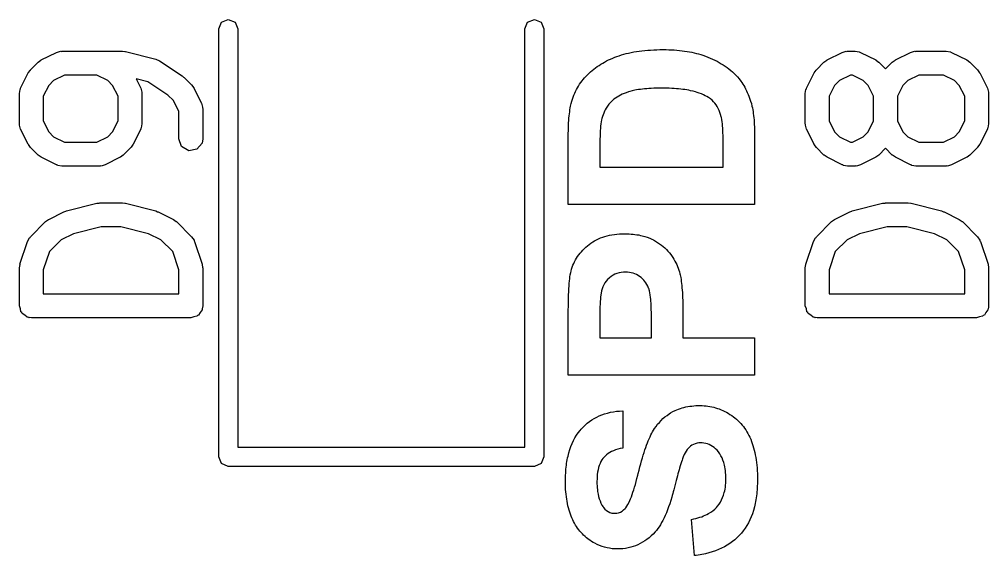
# Model space of a CAD drawing. Extents: x 44 to 148, y -85 to -25.
# Drawn here: x 128.74 to 134.82, y -83.99 to -80.63 of the extents above; entities that cross this region are included whole.
import ezdxf

# ---------------------------------------------------------------- set-up
doc = ezdxf.new("R2010")
doc.units = 0
doc.layers.add('BLACK', color=7, linetype='CONTINUOUS')

msp = doc.modelspace()

# ---------------------------------------------------------------- linework, layer by layer
at = {"layer": 'BLACK', "linetype": 'CONTINUOUS'}
for p, q in [((129.9932, -80.6864), (130.010774, -80.643974)), ((130.010774, -80.643974), (130.0532, -80.6264)), ((130.0532, -80.6264), (130.095626, -80.643974)), ((130.095626, -80.643974), (130.1132, -80.6864)), ((131.9132, -80.6864), (131.930774, -80.643974)), ((131.930774, -80.643974), (131.9732, -80.6264)), ((131.9732, -80.6264), (132.015626, -80.643974)), ((132.015626, -80.643974), (132.0332, -80.6864)), ((129.9932, -83.3714), (129.9932, -80.6864)), ((130.1132, -80.6864), (130.1132, -83.3114)), ((131.9132, -83.3114), (131.9132, -80.6864)), ((132.0332, -80.6864), (132.0332, -83.3714)), ((128.879716, -80.881222), (128.974954, -80.833603)), ((128.974954, -80.833603), (128.99992, -80.826177)), ((128.99992, -80.826177), (129.004281, -80.827218)), ((129.004281, -80.827218), (129.008495, -80.825685)), ((129.008495, -80.825685), (129.389447, -80.825685)), ((129.389447, -80.825685), (129.404188, -80.828284)), ((129.404188, -80.828284), (129.407637, -80.827924)), ((129.407637, -80.827924), (129.598113, -80.875543)), ((132.491529, -80.859031), (132.505401, -80.854155)), ((132.505401, -80.854155), (132.51958, -80.849563)), ((132.51958, -80.849563), (132.53417, -80.845268)), ((132.53417, -80.845268), (132.549169, -80.841269)), ((132.549169, -80.841269), (132.564579, -80.837566)), ((132.564579, -80.837566), (132.5804, -80.834159)), ((132.5804, -80.834159), (132.59663, -80.831048)), ((132.59663, -80.831048), (132.613271, -80.828234)), ((132.613271, -80.828234), (132.630323, -80.825716)), ((132.630323, -80.825716), (132.647784, -80.823494)), ((132.647784, -80.823494), (132.665656, -80.821569)), ((132.665656, -80.821569), (132.683939, -80.819939)), ((132.683939, -80.819939), (132.702631, -80.818606)), ((132.702631, -80.818606), (132.721734, -80.817569)), ((132.721734, -80.817569), (132.741248, -80.816829)), ((132.741248, -80.816829), (132.761172, -80.816385)), ((132.761172, -80.816385), (132.781506, -80.816236)), ((132.781506, -80.816236), (132.799362, -80.816376)), ((132.799362, -80.816376), (132.81691, -80.816794)), ((132.81691, -80.816794), (132.834148, -80.81749)), ((132.834148, -80.81749), (132.851076, -80.818466)), ((132.851076, -80.818466), (132.867695, -80.81972)), ((132.867695, -80.81972), (132.884005, -80.821253)), ((132.884005, -80.821253), (132.900005, -80.823064)), ((132.900005, -80.823064), (132.915696, -80.825154)), ((132.915696, -80.825154), (132.931077, -80.827523)), ((132.931077, -80.827523), (132.946149, -80.830171)), ((132.946149, -80.830171), (132.960912, -80.833097)), ((132.960912, -80.833097), (132.975365, -80.836302)), ((132.975365, -80.836302), (132.989509, -80.839785)), ((132.989509, -80.839785), (133.003343, -80.843548)), ((133.003343, -80.843548), (133.016868, -80.847588)), ((133.016868, -80.847588), (133.030084, -80.851908)), ((133.030084, -80.851908), (133.045834, -80.857461)), ((133.809216, -80.881222), (133.904454, -80.833603)), ((133.904454, -80.833603), (133.92942, -80.826177)), ((133.92942, -80.826177), (133.933781, -80.827218)), ((133.933781, -80.827218), (133.937995, -80.825685)), ((133.937995, -80.825685), (133.985614, -80.825685)), ((133.985614, -80.825685), (134.011266, -80.830208)), ((134.011266, -80.830208), (134.014701, -80.83309)), ((134.014701, -80.83309), (134.019155, -80.833603)), ((134.019155, -80.833603), (134.114393, -80.881222)), ((134.237787, -80.881222), (134.333025, -80.833603)), ((134.333025, -80.833603), (134.357991, -80.826177)), ((134.357991, -80.826177), (134.362352, -80.827218)), ((134.362352, -80.827218), (134.366566, -80.825685)), ((134.366566, -80.825685), (134.557042, -80.825685)), ((134.557042, -80.825685), (134.582694, -80.830208)), ((134.582694, -80.830208), (134.586129, -80.83309)), ((134.586129, -80.83309), (134.590583, -80.833603)), ((134.590583, -80.833603), (134.685821, -80.881222)), ((128.812605, -80.94289), (128.860224, -80.895271)), ((128.860224, -80.895271), (128.87859, -80.882411)), ((128.87859, -80.882411), (128.879716, -80.881222)), ((129.598113, -80.875543), (129.621104, -80.885797)), ((129.621104, -80.885797), (129.621526, -80.8859)), ((129.621526, -80.8859), (129.764383, -80.981138)), ((132.367766, -80.922755), (132.378918, -80.915159)), ((132.378918, -80.915159), (132.390342, -80.907834)), ((132.390342, -80.907834), (132.402038, -80.900781)), ((132.402038, -80.900781), (132.414006, -80.894)), ((132.414006, -80.894), (132.426246, -80.887492)), ((132.426246, -80.887492), (132.438758, -80.881256)), ((132.438758, -80.881256), (132.451543, -80.875291)), ((132.451543, -80.875291), (132.464599, -80.869599)), ((132.464599, -80.869599), (132.477928, -80.864179)), ((132.477928, -80.864179), (132.491529, -80.859031)), ((133.045834, -80.857461), (133.061204, -80.863306)), ((133.061204, -80.863306), (133.076195, -80.869442)), ((133.076195, -80.869442), (133.090807, -80.875871)), ((133.090807, -80.875871), (133.105038, -80.882591)), ((133.105038, -80.882591), (133.11889, -80.889603)), ((133.11889, -80.889603), (133.132362, -80.896907)), ((133.132362, -80.896907), (133.145455, -80.904503)), ((133.145455, -80.904503), (133.158168, -80.91239)), ((133.158168, -80.91239), (133.170502, -80.92057)), ((133.742105, -80.94289), (133.789724, -80.895271)), ((133.789724, -80.895271), (133.80809, -80.882411)), ((133.80809, -80.882411), (133.809216, -80.881222)), ((134.114393, -80.881222), (134.132403, -80.89458)), ((134.132403, -80.89458), (134.133885, -80.895271)), ((134.133885, -80.895271), (134.17609, -80.937476)), ((134.17609, -80.937476), (134.218295, -80.895271)), ((134.218295, -80.895271), (134.236661, -80.882411)), ((134.236661, -80.882411), (134.237787, -80.881222)), ((134.685821, -80.881222), (134.703829, -80.894578)), ((134.703829, -80.894578), (134.705312, -80.89527)), ((134.705312, -80.89527), (134.752932, -80.942889)), ((128.750937, -81.05762), (128.798556, -80.962382)), ((128.798556, -80.962382), (128.811914, -80.944371)), ((128.811914, -80.944371), (128.812605, -80.94289)), ((129.0262, -80.975685), (128.957684, -81.009943)), ((129.228885, -80.975685), (129.0262, -80.975685)), ((129.297401, -81.009943), (129.228885, -80.975685)), ((132.297445, -80.983461), (132.306583, -80.974028)), ((132.306583, -80.974028), (132.316089, -80.964822)), ((132.316089, -80.964822), (132.32588, -80.955864)), ((132.32588, -80.955864), (132.335943, -80.947179)), ((132.335943, -80.947179), (132.346279, -80.938766)), ((132.346279, -80.938766), (132.356887, -80.930625)), ((132.356887, -80.930625), (132.367766, -80.922755)), ((133.170502, -80.92057), (133.182455, -80.929041)), ((133.182455, -80.929041), (133.19403, -80.937804)), ((133.19403, -80.937804), (133.205224, -80.94686)), ((133.205224, -80.94686), (133.216039, -80.956206)), ((133.216039, -80.956206), (133.226475, -80.965845)), ((133.226475, -80.965845), (133.23653, -80.975776)), ((133.23653, -80.975776), (133.247516, -80.987577)), ((133.680437, -81.05762), (133.728056, -80.962382)), ((133.728056, -80.962382), (133.741414, -80.944371)), ((133.741414, -80.944371), (133.742105, -80.94289)), ((133.9557, -80.975685), (133.887184, -81.009943)), ((133.967909, -80.975685), (133.9557, -80.975685)), ((134.036425, -81.009943), (133.967909, -80.975685)), ((134.384271, -80.975685), (134.315755, -81.009943)), ((134.539337, -80.975685), (134.384271, -80.975685)), ((134.607853, -81.009943), (134.539337, -80.975685)), ((134.752932, -80.942889), (134.765794, -80.961257)), ((134.765794, -80.961257), (134.766982, -80.962382)), ((134.766982, -80.962382), (134.814601, -81.05762)), ((128.957684, -81.009943), (128.927277, -81.04035)), ((129.327808, -81.04035), (129.297401, -81.009943)), ((129.549129, -81.017914), (129.475033, -80.99939)), ((129.475033, -80.99939), (129.504148, -81.05762)), ((129.674998, -81.101826), (129.549129, -81.017914)), ((129.764383, -80.981138), (129.772646, -80.989031)), ((129.772646, -80.989031), (129.775812, -80.990508)), ((129.775812, -80.990508), (129.823432, -81.038127)), ((129.823432, -81.038127), (129.836294, -81.056495)), ((132.250363, -81.044802), (132.257289, -81.034013)), ((132.257289, -81.034013), (132.264583, -81.023451)), ((132.264583, -81.023451), (132.272245, -81.013114)), ((132.272245, -81.013114), (132.280277, -81.003004)), ((132.280277, -81.003004), (132.288677, -80.993119)), ((132.288677, -80.993119), (132.297445, -80.983461)), ((133.247516, -80.987577), (133.258037, -81.000123)), ((133.258037, -81.000123), (133.268095, -81.013416)), ((133.268095, -81.013416), (133.274542, -81.022691)), ((133.274542, -81.022691), (133.280782, -81.032298)), ((133.280782, -81.032298), (133.286817, -81.042236)), ((133.887184, -81.009943), (133.856777, -81.04035)), ((134.066832, -81.04035), (134.036425, -81.009943)), ((134.315755, -81.009943), (134.285348, -81.04035)), ((134.638261, -81.04035), (134.607853, -81.009943)), ((128.743019, -81.091161), (128.747542, -81.065509)), ((128.743019, -81.281637), (128.743019, -81.091161)), ((128.747542, -81.065509), (128.750424, -81.062073)), ((128.750424, -81.062073), (128.750937, -81.05762)), ((128.927277, -81.04035), (128.893019, -81.108866)), ((129.362066, -81.108866), (129.327808, -81.04035)), ((129.504148, -81.05762), (129.511574, -81.082586)), ((129.511574, -81.082586), (129.510532, -81.086947)), ((129.510532, -81.086947), (129.512066, -81.091161)), ((129.512066, -81.091161), (129.512066, -81.281637)), ((129.836294, -81.056495), (129.837482, -81.05762)), ((129.837482, -81.05762), (129.885101, -81.152858)), ((132.221266, -81.102135), (132.226348, -81.090217)), ((132.226348, -81.090217), (132.231799, -81.078524)), ((132.231799, -81.078524), (132.237618, -81.067057)), ((132.237618, -81.067057), (132.243806, -81.055817)), ((132.243806, -81.055817), (132.250363, -81.044802)), ((132.524752, -81.096731), (132.513134, -81.10233)), ((132.536932, -81.091467), (132.524752, -81.096731)), ((132.549676, -81.08654), (132.536932, -81.091467)), ((132.562982, -81.081948), (132.549676, -81.08654)), ((132.572285, -81.079057), (132.562982, -81.081948)), ((132.587157, -81.07507), (132.572285, -81.079057)), ((132.60313, -81.071503), (132.587157, -81.07507)), ((132.61439, -81.069358), (132.60313, -81.071503)), ((132.62614, -81.0674), (132.61439, -81.069358)), ((132.638379, -81.065628), (132.62614, -81.0674)), ((132.651108, -81.064042), (132.638379, -81.065628)), ((132.664325, -81.062643), (132.651108, -81.064042)), ((132.678032, -81.061431), (132.664325, -81.062643)), ((132.692229, -81.060405), (132.678032, -81.061431)), ((132.706915, -81.059566), (132.692229, -81.060405)), ((132.72209, -81.058913), (132.706915, -81.059566)), ((132.737754, -81.058447), (132.72209, -81.058913)), ((132.753908, -81.058167), (132.737754, -81.058447)), ((132.770551, -81.058073), (132.753908, -81.058167)), ((132.787253, -81.058167), (132.770551, -81.058073)), ((132.803511, -81.058447), (132.787253, -81.058167)), ((132.819326, -81.058913), (132.803511, -81.058447)), ((132.834697, -81.059566), (132.819326, -81.058913)), ((132.849626, -81.060405), (132.834697, -81.059566)), ((132.864111, -81.061431), (132.849626, -81.060405)), ((132.878152, -81.062643), (132.864111, -81.061431)), ((132.891751, -81.064042), (132.878152, -81.062643)), ((132.904906, -81.065628), (132.891751, -81.064042)), ((132.917618, -81.0674), (132.904906, -81.065628)), ((132.929887, -81.069358), (132.917618, -81.0674)), ((132.941712, -81.071503), (132.929887, -81.069358)), ((132.953094, -81.073835), (132.941712, -81.071503)), ((132.969337, -81.077682), (132.953094, -81.073835)), ((132.984581, -81.081948), (132.969337, -81.077682)), ((132.994205, -81.084952), (132.984581, -81.081948)), ((133.007994, -81.089664), (132.994205, -81.084952)), ((133.021008, -81.094623), (133.007994, -81.089664)), ((133.033247, -81.099828), (133.021008, -81.094623)), ((133.044711, -81.105281), (133.033247, -81.099828)), ((133.286817, -81.042236), (133.292645, -81.052506)), ((133.292645, -81.052506), (133.298267, -81.063107)), ((133.298267, -81.063107), (133.303683, -81.074039)), ((133.303683, -81.074039), (133.308892, -81.085303)), ((133.308892, -81.085303), (133.313895, -81.096898)), ((133.313895, -81.096898), (133.318692, -81.108825)), ((133.672519, -81.091161), (133.677042, -81.065509)), ((133.672519, -81.281637), (133.672519, -81.091161)), ((133.677042, -81.065509), (133.679924, -81.062073)), ((133.679924, -81.062073), (133.680437, -81.05762)), ((133.856777, -81.04035), (133.822519, -81.108866)), ((134.10109, -81.108866), (134.066832, -81.04035)), ((134.285348, -81.04035), (134.25109, -81.108866)), ((134.672519, -81.108866), (134.638261, -81.04035)), ((134.814601, -81.05762), (134.822027, -81.082586)), ((134.822027, -81.082586), (134.820985, -81.086947)), ((134.820985, -81.086947), (134.822519, -81.091161)), ((134.822519, -81.091161), (134.822519, -81.281637)), ((128.893019, -81.108866), (128.893019, -81.263932)), ((129.362066, -81.263932), (129.362066, -81.108866)), ((129.708761, -81.135588), (129.674998, -81.101826)), ((129.743019, -81.204104), (129.708761, -81.135588)), ((129.885101, -81.152858), (129.892527, -81.177824)), ((132.20069, -81.170106), (132.204266, -81.154072)), ((132.204266, -81.154072), (132.208231, -81.139248)), ((132.208231, -81.139248), (132.212207, -81.126651)), ((132.212207, -81.126651), (132.216552, -81.11428)), ((132.216552, -81.11428), (132.221266, -81.102135)), ((132.440299, -81.159203), (132.431355, -81.170899)), ((132.450068, -81.148236), (132.440299, -81.159203)), ((132.452627, -81.145586), (132.450068, -81.148236)), ((132.46349, -81.13536), (132.452627, -81.145586)), ((132.472293, -81.128083), (132.46349, -81.13536)), ((132.481659, -81.121141), (132.472293, -81.128083)), ((132.491588, -81.114535), (132.481659, -81.121141)), ((132.50208, -81.108264), (132.491588, -81.114535)), ((132.513134, -81.10233), (132.50208, -81.108264)), ((133.055399, -81.11098), (133.044711, -81.105281)), ((133.065312, -81.116926), (133.055399, -81.11098)), ((133.077324, -81.125239), (133.065312, -81.116926)), ((133.087958, -81.13399), (133.077324, -81.125239)), ((133.097214, -81.14318), (133.087958, -81.13399)), ((133.105403, -81.152822), (133.097214, -81.14318)), ((133.112978, -81.16307), (133.105403, -81.152822)), ((133.318692, -81.108825), (133.323283, -81.121082)), ((133.323283, -81.121082), (133.327667, -81.133671)), ((133.327667, -81.133671), (133.329782, -81.14009)), ((133.329782, -81.14009), (133.334199, -81.155082)), ((133.334199, -81.155082), (133.338182, -81.170988)), ((133.822519, -81.108866), (133.822519, -81.263932)), ((134.10109, -81.263932), (134.10109, -81.108866)), ((134.25109, -81.108866), (134.25109, -81.263932)), ((134.672519, -81.263932), (134.672519, -81.108866)), ((129.743019, -81.376875), (129.743019, -81.204104)), ((129.892527, -81.177824), (129.891485, -81.182185)), ((129.891485, -81.182185), (129.893019, -81.186399)), ((129.893019, -81.186399), (129.893019, -81.376875)), ((132.191589, -81.232289), (132.193063, -81.218777)), ((132.193063, -81.218777), (132.194709, -81.205803)), ((132.194709, -81.205803), (132.19653, -81.193366)), ((132.19653, -81.193366), (132.198523, -81.181467)), ((132.198523, -81.181467), (132.20069, -81.170106)), ((132.407984, -81.213943), (132.403828, -81.224968)), ((132.412604, -81.203326), (132.407984, -81.213943)), ((132.417688, -81.19312), (132.412604, -81.203326)), ((132.423235, -81.183324), (132.417688, -81.19312)), ((132.431355, -81.170899), (132.423235, -81.183324)), ((133.119939, -81.173923), (133.112978, -81.16307)), ((133.126285, -81.185382), (133.119939, -81.173923)), ((133.132017, -81.197447), (133.126285, -81.185382)), ((133.137134, -81.210117), (133.132017, -81.197447)), ((133.141637, -81.223393), (133.137134, -81.210117)), ((133.338182, -81.170988), (133.340596, -81.182099)), ((133.340596, -81.182099), (133.342817, -81.193616)), ((133.342817, -81.193616), (133.344844, -81.205539)), ((133.344844, -81.205539), (133.346679, -81.217869)), ((133.346679, -81.217869), (133.34832, -81.230604)), ((128.744552, -81.28585), (128.743019, -81.281637)), ((128.893019, -81.263932), (128.927277, -81.332448)), ((129.327808, -81.332448), (129.362066, -81.263932)), ((129.512066, -81.281637), (129.507543, -81.307289)), ((132.187429, -81.291712), (132.188209, -81.27605)), ((132.188209, -81.27605), (132.189162, -81.260925)), ((132.189162, -81.260925), (132.190289, -81.246338)), ((132.190289, -81.246338), (132.191589, -81.232289)), ((132.390638, -81.282259), (132.389091, -81.296109)), ((132.392383, -81.270063), (132.390638, -81.282259)), ((132.395016, -81.256374), (132.392383, -81.270063)), ((132.39691, -81.24825), (132.395016, -81.256374)), ((132.400137, -81.236404), (132.39691, -81.24825)), ((132.403828, -81.224968), (132.400137, -81.236404)), ((133.145525, -81.237274), (133.141637, -81.223393)), ((133.146886, -81.242929), (133.145525, -81.237274)), ((133.149344, -81.255516), (133.146886, -81.242929)), ((133.15145, -81.269806), (133.149344, -81.255516)), ((133.1528, -81.281641), (133.15145, -81.269806)), ((133.153952, -81.294433), (133.1528, -81.281641)), ((133.34832, -81.230604), (133.349768, -81.243745)), ((133.349768, -81.243745), (133.351024, -81.257291)), ((133.351024, -81.257291), (133.352086, -81.271244)), ((133.352086, -81.271244), (133.352955, -81.285603)), ((133.674052, -81.28585), (133.672519, -81.281637)), ((133.822519, -81.263932), (133.856777, -81.332448)), ((134.066832, -81.332448), (134.10109, -81.263932)), ((134.25109, -81.263932), (134.285348, -81.332448)), ((134.638261, -81.332447), (134.672519, -81.263932)), ((134.822519, -81.281637), (134.817996, -81.307289)), ((128.743511, -81.290211), (128.744552, -81.28585)), ((128.750937, -81.315178), (128.743511, -81.290211)), ((128.798556, -81.410416), (128.750937, -81.315178)), ((128.927277, -81.332448), (128.957684, -81.362855)), ((129.297401, -81.362855), (129.327808, -81.332448)), ((129.504148, -81.315178), (129.456529, -81.410416)), ((129.50466, -81.310724), (129.504148, -81.315178)), ((129.507543, -81.307289), (129.50466, -81.310724)), ((132.186042, -81.359738), (132.186128, -81.341925)), ((132.186128, -81.341925), (132.186388, -81.32465)), ((132.186388, -81.32465), (132.186822, -81.307912)), ((132.186822, -81.307912), (132.187429, -81.291712)), ((132.386249, -81.334858), (132.385635, -81.347583)), ((132.386952, -81.322868), (132.386249, -81.334858)), ((132.387742, -81.311613), (132.386952, -81.322868)), ((132.389091, -81.296109), (132.387742, -81.311613)), ((133.154906, -81.308184), (133.153952, -81.294433)), ((133.155663, -81.322892), (133.154906, -81.308184)), ((133.156223, -81.338558), (133.155663, -81.322892)), ((133.156585, -81.355182), (133.156223, -81.338558)), ((133.352955, -81.285603), (133.353631, -81.300368)), ((133.353631, -81.300368), (133.354113, -81.315539)), ((133.354113, -81.315539), (133.354403, -81.331116)), ((133.354403, -81.331116), (133.3545, -81.347098)), ((133.673011, -81.290211), (133.674052, -81.28585)), ((133.680437, -81.315178), (133.673011, -81.290211)), ((133.728056, -81.410416), (133.680437, -81.315178)), ((133.856777, -81.332448), (133.887184, -81.362855)), ((134.036425, -81.362855), (134.066832, -81.332448)), ((134.285348, -81.332448), (134.315755, -81.362855)), ((134.607853, -81.362854), (134.638261, -81.332447)), ((134.814601, -81.315178), (134.766982, -81.410416)), ((134.815113, -81.310724), (134.814601, -81.315178)), ((134.817996, -81.307289), (134.815113, -81.310724)), ((128.957684, -81.362855), (129.0262, -81.397113)), ((129.0262, -81.397113), (129.228885, -81.397113)), ((129.228885, -81.397113), (129.297401, -81.362855)), ((129.760566, -81.425084), (129.743019, -81.376875)), ((129.888496, -81.402527), (129.855519, -81.441827)), ((129.893019, -81.376875), (129.888496, -81.402527)), ((132.186042, -81.553264), (132.186042, -81.359738)), ((132.384318, -81.390169), (132.384055, -81.405835)), ((132.384669, -81.375239), (132.384318, -81.390169)), ((132.385108, -81.361043), (132.384669, -81.375239)), ((132.385635, -81.347583), (132.385108, -81.361043)), ((133.156717, -81.366797), (133.156585, -81.355182)), ((133.15676, -81.378838), (133.156717, -81.366797)), ((133.15676, -81.553264), (133.15676, -81.378838)), ((133.3545, -81.347098), (133.3545, -81.787236)), ((133.887184, -81.362855), (133.9557, -81.397113)), ((133.9557, -81.397113), (133.967909, -81.397113)), ((133.967909, -81.397113), (134.036425, -81.362855)), ((134.315755, -81.362855), (134.384271, -81.397113)), ((134.384271, -81.397113), (134.539337, -81.397113)), ((134.539337, -81.397113), (134.607853, -81.362854)), ((128.799745, -81.411541), (128.798556, -81.410416)), ((128.812605, -81.429908), (128.799745, -81.411541)), ((128.860224, -81.477527), (128.812605, -81.429908)), ((129.44248, -81.429908), (129.394861, -81.477527)), ((129.443171, -81.428426), (129.44248, -81.429908)), ((129.456529, -81.410416), (129.443171, -81.428426)), ((129.804995, -81.450736), (129.760566, -81.425084)), ((129.855519, -81.441827), (129.804995, -81.450736)), ((132.383792, -81.439371), (132.383781, -81.448215)), ((132.383781, -81.448215), (132.383781, -81.553264)), ((132.383879, -81.422235), (132.383792, -81.439371)), ((132.384055, -81.405835), (132.383879, -81.422235)), ((133.729245, -81.411541), (133.728056, -81.410416)), ((133.742105, -81.429908), (133.729245, -81.411541)), ((133.789724, -81.477527), (133.742105, -81.429908)), ((134.17609, -81.435322), (134.133885, -81.477527)), ((134.218295, -81.477527), (134.17609, -81.435322)), ((134.752932, -81.429909), (134.705312, -81.477528)), ((134.753622, -81.428427), (134.752932, -81.429909)), ((134.766982, -81.410416), (134.753622, -81.428427)), ((128.861705, -81.478218), (128.860224, -81.477527)), ((128.879716, -81.491576), (128.861705, -81.478218)), ((128.974954, -81.539195), (128.879716, -81.491576)), ((129.375369, -81.491576), (129.280131, -81.539195)), ((129.376494, -81.490386), (129.375369, -81.491576)), ((129.394861, -81.477527), (129.376494, -81.490386)), ((133.791205, -81.478218), (133.789724, -81.477527)), ((133.809216, -81.491576), (133.791205, -81.478218)), ((133.904454, -81.539195), (133.809216, -81.491576)), ((134.114393, -81.491576), (134.019155, -81.539195)), ((134.115518, -81.490386), (134.114393, -81.491576)), ((134.133885, -81.477527), (134.115518, -81.490386)), ((134.219776, -81.478218), (134.218295, -81.477527)), ((134.237787, -81.491576), (134.219776, -81.478218)), ((134.333025, -81.539195), (134.237787, -81.491576)), ((134.685821, -81.491576), (134.590583, -81.539195)), ((134.686946, -81.490387), (134.685821, -81.491576)), ((134.705312, -81.477528), (134.686946, -81.490387)), ((128.979407, -81.539707), (128.974954, -81.539195)), ((128.982843, -81.54259), (128.979407, -81.539707)), ((129.008495, -81.547113), (128.982843, -81.54259)), ((129.24659, -81.547113), (129.008495, -81.547113)), ((129.250803, -81.545579), (129.24659, -81.547113)), ((129.255164, -81.546621), (129.250803, -81.545579)), ((129.280131, -81.539195), (129.255164, -81.546621)), ((132.186042, -81.787236), (132.186042, -81.553264)), ((132.383781, -81.553264), (133.15676, -81.553264)), ((133.908907, -81.539707), (133.904454, -81.539195)), ((133.912343, -81.54259), (133.908907, -81.539707)), ((133.937995, -81.547113), (133.912343, -81.54259)), ((133.985614, -81.547113), (133.937995, -81.547113)), ((133.989827, -81.545579), (133.985614, -81.547113)), ((133.994188, -81.546621), (133.989827, -81.545579)), ((134.019155, -81.539195), (133.994188, -81.546621)), ((134.337478, -81.539707), (134.333025, -81.539195)), ((134.340914, -81.54259), (134.337478, -81.539707)), ((134.366566, -81.547113), (134.340914, -81.54259)), ((134.557042, -81.547113), (134.366566, -81.547113)), ((134.561255, -81.545579), (134.557042, -81.547113)), ((134.565616, -81.546621), (134.561255, -81.545579)), ((134.590583, -81.539195), (134.565616, -81.546621)), ((129.022573, -81.833603), (129.034979, -81.829912)), ((129.034979, -81.829912), (129.037924, -81.827924)), ((129.037924, -81.827924), (129.2284, -81.780305)), ((129.2284, -81.780305), (129.243332, -81.779251)), ((129.243332, -81.779251), (129.24659, -81.778066)), ((129.24659, -81.778066), (129.389447, -81.778066)), ((129.389447, -81.778066), (129.404188, -81.780665)), ((129.404188, -81.780665), (129.407637, -81.780305)), ((129.407637, -81.780305), (129.598113, -81.827924)), ((129.598113, -81.827924), (129.609935, -81.833196)), ((133.3545, -81.787236), (132.186042, -81.787236)), ((133.952073, -81.833603), (133.964479, -81.829912)), ((133.964479, -81.829912), (133.967424, -81.827924)), ((133.967424, -81.827924), (134.1579, -81.780305)), ((134.1579, -81.780305), (134.172832, -81.779251)), ((134.172832, -81.779251), (134.17609, -81.778066)), ((134.17609, -81.778066), (134.318947, -81.778066)), ((134.318947, -81.778066), (134.333688, -81.780665)), ((134.333688, -81.780665), (134.337137, -81.780305)), ((134.337137, -81.780305), (134.527613, -81.827924)), ((134.527613, -81.827924), (134.539435, -81.833196)), ((128.907843, -81.895271), (128.926211, -81.882408)), ((128.926211, -81.882408), (128.927335, -81.881222)), ((128.927335, -81.881222), (129.022573, -81.833603)), ((129.609935, -81.833196), (129.613464, -81.833603)), ((129.613464, -81.833603), (129.708702, -81.881222)), ((129.708702, -81.881222), (129.726712, -81.89458)), ((133.837343, -81.895271), (133.855711, -81.882408)), ((133.855711, -81.882408), (133.856835, -81.881222)), ((133.856835, -81.881222), (133.952073, -81.833603)), ((134.539435, -81.833196), (134.542964, -81.833603)), ((134.542964, -81.833603), (134.638202, -81.881222)), ((134.638202, -81.881222), (134.656212, -81.89458)), ((128.812605, -81.990509), (128.907843, -81.895271)), ((129.255824, -81.928066), (129.08229, -81.971449)), ((129.380213, -81.928066), (129.255824, -81.928066)), ((129.553747, -81.971449), (129.380213, -81.928066)), ((129.726712, -81.89458), (129.728194, -81.895271)), ((129.728194, -81.895271), (129.823433, -81.990509)), ((133.742105, -81.990509), (133.837343, -81.895271)), ((134.185324, -81.928066), (134.01179, -81.971449)), ((134.309713, -81.928066), (134.185324, -81.928066)), ((134.483247, -81.971449), (134.309713, -81.928066)), ((134.656212, -81.89458), (134.657694, -81.895271)), ((134.657694, -81.895271), (134.752933, -81.990509)), ((128.794487, -82.019825), (128.806889, -81.99692)), ((128.806889, -81.99692), (128.81071, -81.994572)), ((128.81071, -81.994572), (128.812605, -81.990509)), ((129.005303, -82.009943), (128.93119, -82.084055)), ((129.08229, -81.971449), (129.005303, -82.009943)), ((129.630734, -82.009943), (129.553747, -81.971449)), ((129.704848, -82.084056), (129.630734, -82.009943)), ((129.823433, -81.990509), (129.838374, -82.011846)), ((129.838374, -82.011846), (129.838764, -82.016314)), ((132.350809, -82.016371), (132.363083, -82.009815)), ((132.363083, -82.009815), (132.375755, -82.003784)), ((132.375755, -82.003784), (132.388823, -81.998277)), ((132.388823, -81.998277), (132.402289, -81.993295)), ((132.402289, -81.993295), (132.416152, -81.988837)), ((132.416152, -81.988837), (132.430412, -81.984904)), ((132.430412, -81.984904), (132.445069, -81.981495)), ((132.445069, -81.981495), (132.460124, -81.97861)), ((132.460124, -81.97861), (132.475576, -81.97625)), ((132.475576, -81.97625), (132.491424, -81.974415)), ((132.491424, -81.974415), (132.50767, -81.973104)), ((132.50767, -81.973104), (132.524314, -81.972317)), ((132.524314, -81.972317), (132.541354, -81.972055)), ((132.541354, -81.972055), (132.554494, -81.972206)), ((132.554494, -81.972206), (132.56737, -81.97266)), ((132.56737, -81.97266), (132.579984, -81.973417)), ((132.579984, -81.973417), (132.592334, -81.974477)), ((132.592334, -81.974477), (132.60442, -81.97584)), ((132.60442, -81.97584), (132.616243, -81.977505)), ((132.616243, -81.977505), (132.627803, -81.979474)), ((132.627803, -81.979474), (132.6391, -81.981745)), ((132.6391, -81.981745), (132.650133, -81.984319)), ((132.650133, -81.984319), (132.666189, -81.988748)), ((132.666189, -81.988748), (132.681653, -81.993858)), ((132.681653, -81.993858), (132.696524, -81.999649)), ((132.696524, -81.999649), (132.710803, -82.006122)), ((132.710803, -82.006122), (132.719993, -82.010816)), ((132.719993, -82.010816), (132.733307, -82.018266)), ((133.723987, -82.019825), (133.736389, -81.99692)), ((133.736389, -81.99692), (133.74021, -81.994572)), ((133.74021, -81.994572), (133.742105, -81.990509)), ((133.934803, -82.009943), (133.86069, -82.084055)), ((134.01179, -81.971449), (133.934803, -82.009943)), ((134.560234, -82.009943), (134.483247, -81.971449)), ((134.634348, -82.084056), (134.560234, -82.009943)), ((134.752933, -81.990509), (134.767874, -82.011846)), ((134.767874, -82.011846), (134.768264, -82.016314)), ((128.746868, -82.162682), (128.794487, -82.019825)), ((129.838764, -82.016314), (129.841551, -82.019825)), ((129.841551, -82.019825), (129.88917, -82.162681)), ((132.27666, -82.074786), (132.28587, -82.065504)), ((132.28587, -82.065504), (132.295558, -82.056476)), ((132.295558, -82.056476), (132.305725, -82.047703)), ((132.305725, -82.047703), (132.31637, -82.039185)), ((132.31637, -82.039185), (132.327452, -82.031056)), ((132.327452, -82.031056), (132.338932, -82.023451)), ((132.338932, -82.023451), (132.350809, -82.016371)), ((132.733307, -82.018266), (132.746072, -82.026082)), ((132.746072, -82.026082), (132.75829, -82.034263)), ((132.75829, -82.034263), (132.769959, -82.04281)), ((132.769959, -82.04281), (132.78108, -82.051722)), ((132.78108, -82.051722), (132.791654, -82.060999)), ((132.791654, -82.060999), (132.801679, -82.070642)), ((132.801679, -82.070642), (132.811156, -82.08065)), ((133.676368, -82.162682), (133.723987, -82.019825)), ((134.768264, -82.016314), (134.771051, -82.019825)), ((134.771051, -82.019825), (134.81867, -82.162681)), ((128.93119, -82.084055), (128.893019, -82.198569)), ((129.743019, -82.198569), (129.704848, -82.084056)), ((132.231448, -82.135825), (132.237787, -82.125015)), ((132.237787, -82.125015), (132.244605, -82.11446)), ((132.244605, -82.11446), (132.251901, -82.10416)), ((132.251901, -82.10416), (132.259676, -82.094114)), ((132.259676, -82.094114), (132.267929, -82.084323)), ((132.267929, -82.084323), (132.27666, -82.074786)), ((132.811156, -82.08065), (132.820085, -82.091023)), ((132.820085, -82.091023), (132.828466, -82.101762)), ((132.828466, -82.101762), (132.833749, -82.109124)), ((132.833749, -82.109124), (132.841247, -82.120308)), ((132.841247, -82.120308), (132.848255, -82.131533)), ((132.848255, -82.131533), (132.854775, -82.142796)), ((133.86069, -82.084055), (133.822519, -82.198569)), ((134.672519, -82.198569), (134.634348, -82.084056)), ((128.743019, -82.186399), (128.746912, -82.164316)), ((128.743019, -82.424494), (128.743019, -82.186399)), ((128.746912, -82.164316), (128.746868, -82.162682)), ((129.88917, -82.162681), (129.892459, -82.184861)), ((129.892459, -82.184861), (129.893019, -82.186399)), ((129.893019, -82.186399), (129.893019, -82.424494)), ((132.203456, -82.206027), (132.206926, -82.19369)), ((132.206926, -82.19369), (132.210873, -82.181608)), ((132.210873, -82.181608), (132.215299, -82.16978)), ((132.215299, -82.16978), (132.220204, -82.158207)), ((132.220204, -82.158207), (132.225586, -82.146889)), ((132.225586, -82.146889), (132.231448, -82.135825)), ((132.854775, -82.142796), (132.860806, -82.1541)), ((132.860806, -82.1541), (132.866348, -82.165442)), ((132.866348, -82.165442), (132.871401, -82.176824)), ((132.871401, -82.176824), (132.875966, -82.188246)), ((132.875966, -82.188246), (132.880042, -82.199707)), ((133.672519, -82.186399), (133.676412, -82.164316)), ((133.672519, -82.424494), (133.672519, -82.186399)), ((133.676412, -82.164316), (133.676368, -82.162682)), ((134.81867, -82.162681), (134.821959, -82.184861)), ((134.821959, -82.184861), (134.822519, -82.186399)), ((134.822519, -82.186399), (134.822519, -82.424494)), ((128.893019, -82.198569), (128.893019, -82.349494)), ((129.743019, -82.349494), (129.743019, -82.198569)), ((132.193542, -82.268032), (132.195038, -82.254141)), ((132.195038, -82.254141), (132.196671, -82.241414)), ((132.196671, -82.241414), (132.198439, -82.22985)), ((132.198439, -82.22985), (132.201347, -82.214684)), ((132.201347, -82.214684), (132.203456, -82.206027)), ((132.442204, -82.250125), (132.432566, -82.259706)), ((132.444753, -82.247844), (132.442204, -82.250125)), ((132.455371, -82.239444), (132.444753, -82.247844)), ((132.466666, -82.232203), (132.455371, -82.239444)), ((132.478636, -82.22612), (132.466666, -82.232203)), ((132.491282, -82.221196), (132.478636, -82.22612)), ((132.504604, -82.21743), (132.491282, -82.221196)), ((132.518602, -82.214823), (132.504604, -82.21743)), ((132.533276, -82.213375), (132.518602, -82.214823)), ((132.544725, -82.213049), (132.533276, -82.213375)), ((132.557171, -82.213462), (132.544725, -82.213049)), ((132.569231, -82.214699), (132.557171, -82.213462)), ((132.580905, -82.216762), (132.569231, -82.214699)), ((132.592193, -82.21965), (132.580905, -82.216762)), ((132.603095, -82.223363), (132.592193, -82.21965)), ((132.61361, -82.227901), (132.603095, -82.223363)), ((132.623739, -82.233264), (132.61361, -82.227901)), ((132.633482, -82.239452), (132.623739, -82.233264)), ((132.642716, -82.246368), (132.633482, -82.239452)), ((132.651318, -82.253917), (132.642716, -82.246368)), ((132.659288, -82.262098), (132.651318, -82.253917)), ((132.880042, -82.199707), (132.883629, -82.211208)), ((132.883629, -82.211208), (132.886727, -82.222748)), ((132.886727, -82.222748), (132.888521, -82.230464)), ((132.888521, -82.230464), (132.891482, -82.246817)), ((132.891482, -82.246817), (132.893295, -82.258451)), ((133.822519, -82.198569), (133.822519, -82.349494)), ((134.672519, -82.349494), (134.672519, -82.198569)), ((132.189868, -82.316681), (132.190957, -82.299301)), ((132.190957, -82.299301), (132.192181, -82.283085)), ((132.192181, -82.283085), (132.193542, -82.268032)), ((132.403495, -82.30426), (132.398597, -82.316957)), ((132.409341, -82.292187), (132.403495, -82.30426)), ((132.416135, -82.280737), (132.409341, -82.292187)), ((132.423876, -82.26991), (132.416135, -82.280737)), ((132.432566, -82.259706), (132.423876, -82.26991)), ((132.666626, -82.27091), (132.659288, -82.262098)), ((132.673332, -82.280355), (132.666626, -82.27091)), ((132.679406, -82.290431), (132.673332, -82.280355)), ((132.684848, -82.30114), (132.679406, -82.290431)), ((132.689658, -82.31248), (132.684848, -82.30114)), ((132.690747, -82.315484), (132.689658, -82.31248)), ((132.694756, -82.329286), (132.690747, -82.315484)), ((132.893295, -82.258451), (132.894978, -82.270672)), ((132.894978, -82.270672), (132.896532, -82.283478)), ((132.896532, -82.283478), (132.897956, -82.29687)), ((132.897956, -82.29687), (132.89925, -82.310849)), ((132.89925, -82.310849), (132.900416, -82.325413)), ((128.893019, -82.349494), (129.743019, -82.349494)), ((132.186875, -82.397829), (132.187419, -82.375797)), ((132.187419, -82.375797), (132.188099, -82.354929)), ((132.188099, -82.354929), (132.188916, -82.335223)), ((132.188916, -82.335223), (132.189868, -82.316681)), ((132.388205, -82.370429), (132.387168, -82.382982)), ((132.389802, -82.356003), (132.388205, -82.370429)), ((132.391645, -82.34422), (132.389802, -82.356003)), ((132.394647, -82.330277), (132.391645, -82.34422)), ((132.398597, -82.316957), (132.394647, -82.330277)), ((132.6974, -82.341516), (132.694756, -82.329286)), ((132.699733, -82.355356), (132.6974, -82.341516)), ((132.701755, -82.370804), (132.699733, -82.355356)), ((132.70293, -82.381998), (132.701755, -82.370804)), ((132.900416, -82.325413), (132.901451, -82.340562)), ((132.901451, -82.340562), (132.902358, -82.356298)), ((132.902358, -82.356298), (132.903134, -82.37262)), ((132.903134, -82.37262), (132.903782, -82.389528)), ((133.822519, -82.349494), (134.672519, -82.349494)), ((128.749682, -82.442802), (128.743019, -82.424494)), ((129.89188, -82.437518), (129.890213, -82.440403)), ((129.893019, -82.424494), (129.891301, -82.434235)), ((129.891301, -82.434235), (129.89188, -82.437518)), ((132.186195, -82.445381), (132.186314, -82.433057)), ((132.186314, -82.433057), (132.186467, -82.421023)), ((132.186467, -82.421023), (132.186654, -82.409281)), ((132.186654, -82.409281), (132.186875, -82.397829)), ((132.384887, -82.429559), (132.384549, -82.441725)), ((132.385509, -82.412547), (132.384887, -82.429559)), ((132.386269, -82.397022), (132.385509, -82.412547)), ((132.387168, -82.382982), (132.386269, -82.397022)), ((132.703967, -82.393907), (132.70293, -82.381998)), ((132.704865, -82.406531), (132.703967, -82.393907)), ((132.705626, -82.419871), (132.704865, -82.406531)), ((132.706248, -82.433925), (132.705626, -82.419871)), ((132.706732, -82.448696), (132.706248, -82.433925)), ((132.903782, -82.389528), (132.9043, -82.407021)), ((132.9043, -82.407021), (132.904688, -82.425101)), ((132.904688, -82.425101), (132.904947, -82.443766)), ((133.679182, -82.442802), (133.672519, -82.424494)), ((134.82138, -82.437518), (134.819713, -82.440403)), ((134.822519, -82.424494), (134.820801, -82.434235)), ((134.820801, -82.434235), (134.82138, -82.437518)), ((128.753067, -82.461994), (128.749682, -82.442802)), ((128.758251, -82.466344), (128.753067, -82.461994)), ((128.760566, -82.472703), (128.758251, -82.466344)), ((128.777439, -82.482445), (128.760566, -82.472703)), ((128.792367, -82.494971), (128.777439, -82.482445)), ((128.802109, -82.496688), (128.792367, -82.494971)), ((128.804995, -82.498355), (128.802109, -82.496688)), ((128.808277, -82.497776), (128.804995, -82.498355)), ((128.818019, -82.499494), (128.808277, -82.497776)), ((129.836327, -82.49283), (129.818019, -82.499494)), ((129.855519, -82.489446), (129.836327, -82.49283)), ((129.859869, -82.484261), (129.855519, -82.489446)), ((129.866228, -82.481947), (129.859869, -82.484261)), ((129.87597, -82.465073), (129.866228, -82.481947)), ((129.888496, -82.450146), (129.87597, -82.465073)), ((129.890213, -82.440403), (129.888496, -82.450146)), ((132.186042, -82.484098), (132.186059, -82.470901)), ((132.186042, -82.62538), (132.186042, -82.484098)), ((132.186059, -82.470901), (132.18611, -82.457996)), ((132.18611, -82.457996), (132.186195, -82.445381)), ((132.383811, -82.496997), (132.383781, -82.512466)), ((132.383904, -82.482188), (132.383811, -82.496997)), ((132.384057, -82.46804), (132.383904, -82.482188)), ((132.384272, -82.454553), (132.384057, -82.46804)), ((132.384549, -82.441725), (132.384272, -82.454553)), ((132.707077, -82.464181), (132.706732, -82.448696)), ((132.707285, -82.480382), (132.707077, -82.464181)), ((132.707354, -82.497299), (132.707285, -82.480382)), ((132.707354, -82.62538), (132.707354, -82.497299)), ((132.904947, -82.443766), (132.905076, -82.463017)), ((132.905076, -82.463017), (132.905093, -82.472862)), ((132.905093, -82.472862), (132.905093, -82.62538)), ((133.682567, -82.461994), (133.679182, -82.442802)), ((133.687751, -82.466344), (133.682567, -82.461994)), ((133.690066, -82.472703), (133.687751, -82.466344)), ((133.706939, -82.482445), (133.690066, -82.472703)), ((133.721867, -82.494971), (133.706939, -82.482445)), ((133.731609, -82.496688), (133.721867, -82.494971)), ((133.734495, -82.498355), (133.731609, -82.496688)), ((133.737777, -82.497776), (133.734495, -82.498355)), ((133.747519, -82.499494), (133.737777, -82.497776)), ((134.765827, -82.49283), (134.747519, -82.499494)), ((134.785019, -82.489446), (134.765827, -82.49283)), ((134.789369, -82.484261), (134.785019, -82.489446)), ((134.795728, -82.481947), (134.789369, -82.484261)), ((134.80547, -82.465073), (134.795728, -82.481947)), ((134.817996, -82.450146), (134.80547, -82.465073)), ((134.819713, -82.440403), (134.817996, -82.450146)), ((129.818019, -82.499494), (128.818019, -82.499494)), ((132.383781, -82.512466), (132.383781, -82.62538)), ((134.747519, -82.499494), (133.747519, -82.499494)), ((132.186042, -82.859352), (132.186042, -82.62538)), ((132.383781, -82.62538), (132.707354, -82.62538)), ((132.905093, -82.62538), (133.3545, -82.62538)), ((133.3545, -82.62538), (133.3545, -82.859352)), ((133.3545, -82.859352), (132.186042, -82.859352)), ((132.39708, -83.107901), (132.41419, -83.101878)), ((132.41419, -83.101878), (132.431812, -83.096674)), ((132.431812, -83.096674), (132.449945, -83.092289)), ((132.449945, -83.092289), (132.46859, -83.088722)), ((132.46859, -83.088722), (132.487746, -83.085974)), ((132.487746, -83.085974), (132.507413, -83.084044)), ((132.507413, -83.084044), (132.527591, -83.082932)), ((132.527591, -83.082932), (132.527591, -83.316905)), ((132.80519, -83.111399), (132.8186, -83.102031)), ((132.8186, -83.102031), (132.827851, -83.096133)), ((132.827851, -83.096133), (132.842221, -83.087851)), ((132.842221, -83.087851), (132.857208, -83.080383)), ((132.857208, -83.080383), (132.867543, -83.075858)), ((132.867543, -83.075858), (132.878151, -83.071694)), ((132.878151, -83.071694), (132.889034, -83.067892)), ((132.889034, -83.067892), (132.900192, -83.064452)), ((132.900192, -83.064452), (132.911623, -83.061375)), ((132.911623, -83.061375), (132.923329, -83.058659)), ((132.923329, -83.058659), (132.935309, -83.056306)), ((132.935309, -83.056306), (132.947564, -83.054314)), ((132.947564, -83.054314), (132.960092, -83.052685)), ((132.960092, -83.052685), (132.972895, -83.051418)), ((132.972895, -83.051418), (132.985973, -83.050513)), ((132.985973, -83.050513), (132.999324, -83.049969)), ((132.999324, -83.049969), (133.01295, -83.049788)), ((133.01295, -83.049788), (133.0254, -83.050005)), ((133.0254, -83.050005), (133.037751, -83.050653)), ((133.037751, -83.050653), (133.050003, -83.051734)), ((133.050003, -83.051734), (133.062157, -83.053247)), ((133.062157, -83.053247), (133.074212, -83.055192)), ((133.074212, -83.055192), (133.086168, -83.05757)), ((133.086168, -83.05757), (133.098025, -83.06038)), ((133.098025, -83.06038), (133.109783, -83.063622)), ((133.109783, -83.063622), (133.121443, -83.067296)), ((133.121443, -83.067296), (133.133004, -83.071403)), ((133.133004, -83.071403), (133.144467, -83.075942)), ((133.144467, -83.075942), (133.15583, -83.080913)), ((133.15583, -83.080913), (133.167095, -83.086317)), ((133.167095, -83.086317), (133.178261, -83.092153)), ((133.178261, -83.092153), (133.189328, -83.098421)), ((133.189328, -83.098421), (133.200297, -83.105122)), ((133.200297, -83.105122), (133.21104, -83.112217)), ((132.291622, -83.172976), (132.305153, -83.161224)), ((132.305153, -83.161224), (132.319196, -83.150291)), ((132.319196, -83.150291), (132.33375, -83.140176)), ((132.33375, -83.140176), (132.348816, -83.130879)), ((132.348816, -83.130879), (132.364392, -83.122401)), ((132.364392, -83.122401), (132.38048, -83.114742)), ((132.38048, -83.114742), (132.39708, -83.107901)), ((132.746506, -83.167648), (132.757127, -83.155144)), ((132.757127, -83.155144), (132.768306, -83.143267)), ((132.768306, -83.143267), (132.780042, -83.132018)), ((132.780042, -83.132018), (132.792337, -83.121395)), ((132.792337, -83.121395), (132.80519, -83.111399)), ((133.21104, -83.112217), (133.221433, -83.11967)), ((133.221433, -83.11967), (133.231474, -83.127481)), ((133.231474, -83.127481), (133.241165, -83.13565)), ((133.241165, -83.13565), (133.250504, -83.144176)), ((133.250504, -83.144176), (133.259492, -83.15306)), ((133.259492, -83.15306), (133.268129, -83.162301)), ((133.268129, -83.162301), (133.276415, -83.171901)), ((132.237852, -83.235976), (132.248574, -83.220528)), ((132.248574, -83.220528), (132.260061, -83.205922)), ((132.260061, -83.205922), (132.266092, -83.198935)), ((132.266092, -83.198935), (132.278601, -83.185546)), ((132.278601, -83.185546), (132.291622, -83.172976)), ((132.7042, -83.234498), (132.709601, -83.223934)), ((132.709601, -83.223934), (132.715132, -83.213856)), ((132.715132, -83.213856), (132.72091, -83.204057)), ((132.72091, -83.204057), (132.726937, -83.194537)), ((132.726937, -83.194537), (132.736442, -83.180779)), ((132.736442, -83.180779), (132.746506, -83.167648)), ((133.276415, -83.171901), (133.28435, -83.181858)), ((133.28435, -83.181858), (133.291934, -83.192172)), ((133.291934, -83.192172), (133.299166, -83.202845)), ((133.299166, -83.202845), (133.306048, -83.213875)), ((133.306048, -83.213875), (133.312578, -83.225262)), ((133.312578, -83.225262), (133.318758, -83.237008)), ((132.202624, -83.306196), (132.210282, -83.287377)), ((132.210282, -83.287377), (132.218706, -83.269401)), ((132.218706, -83.269401), (132.227896, -83.252267)), ((132.227896, -83.252267), (132.237852, -83.235976)), ((132.677396, -83.297757), (132.682731, -83.283714)), ((132.682731, -83.283714), (132.688078, -83.270366)), ((132.688078, -83.270366), (132.693439, -83.257715)), ((132.693439, -83.257715), (132.698813, -83.245759)), ((132.698813, -83.245759), (132.7042, -83.234498)), ((132.98246, -83.289068), (132.971885, -83.293197)), ((132.993626, -83.28612), (132.98246, -83.289068)), ((133.005381, -83.284351), (132.993626, -83.28612)), ((133.017725, -83.283761), (133.005381, -83.284351)), ((133.025528, -83.283985), (133.017725, -83.283761)), ((133.037003, -83.28516), (133.025528, -83.283985)), ((133.048201, -83.287342), (133.037003, -83.28516)), ((133.059122, -83.290532), (133.048201, -83.287342)), ((133.318758, -83.237008), (133.324586, -83.249111)), ((133.324586, -83.249111), (133.330063, -83.261571)), ((133.330063, -83.261571), (133.335199, -83.274405)), ((133.335199, -83.274405), (133.340003, -83.287627)), ((133.340003, -83.287627), (133.344477, -83.301238)), ((130.1132, -83.3114), (131.9132, -83.3114)), ((132.184244, -83.367709), (132.189605, -83.346362)), ((132.189605, -83.346362), (132.195731, -83.325858)), ((132.195731, -83.325858), (132.202624, -83.306196)), ((132.445957, -83.344583), (132.435341, -83.351322)), ((132.457427, -83.338452), (132.445957, -83.344583)), ((132.469752, -83.332928), (132.457427, -83.338452)), ((132.48293, -83.328011), (132.469752, -83.332928)), ((132.496963, -83.323702), (132.48293, -83.328011)), ((132.51185, -83.319999), (132.496963, -83.323702)), ((132.527591, -83.316905), (132.51185, -83.319999)), ((132.65619, -83.360884), (132.661472, -83.344059)), ((132.661472, -83.344059), (132.666767, -83.327929)), ((132.666767, -83.327929), (132.672075, -83.312495)), ((132.672075, -83.312495), (132.677396, -83.297757)), ((132.919306, -83.346378), (132.913354, -83.357991)), ((132.925485, -83.33588), (132.919306, -83.346378)), ((132.931892, -83.326497), (132.925485, -83.33588)), ((132.940223, -83.316336), (132.931892, -83.326497)), ((132.94891, -83.307916), (132.940223, -83.316336)), ((132.952503, -83.304991), (132.94891, -83.307916)), ((132.961899, -83.298504), (132.952503, -83.304991)), ((132.971885, -83.293197), (132.961899, -83.298504)), ((133.069767, -83.294728), (133.059122, -83.290532)), ((133.080135, -83.299932), (133.069767, -83.294728)), ((133.090227, -83.306143), (133.080135, -83.299932)), ((133.100043, -83.313362), (133.090227, -83.306143)), ((133.109582, -83.321587), (133.100043, -83.313362)), ((133.118844, -83.33082), (133.109582, -83.321587)), ((133.12783, -83.34106), (133.118844, -83.33082)), ((133.136213, -83.352293), (133.12783, -83.34106)), ((133.344477, -83.301238), (133.348619, -83.315237)), ((133.348619, -83.315237), (133.352429, -83.329624)), ((133.352429, -83.329624), (133.355908, -83.3444)), ((133.355908, -83.3444), (133.359056, -83.359564)), ((130.010774, -83.413826), (129.9932, -83.3714)), ((132.0332, -83.3714), (132.015626, -83.413826)), ((132.17582, -83.41293), (132.177638, -83.401309)), ((132.177638, -83.401309), (132.179649, -83.389898)), ((132.179649, -83.389898), (132.18185, -83.378698)), ((132.18185, -83.378698), (132.184244, -83.367709)), ((132.390837, -83.401502), (132.385393, -83.412943)), ((132.396947, -83.390929), (132.390837, -83.401502)), ((132.403723, -83.381226), (132.396947, -83.390929)), ((132.408618, -83.375182), (132.403723, -83.381226)), ((132.416671, -83.366621), (132.408618, -83.375182)), ((132.425579, -83.358668), (132.416671, -83.366621)), ((132.435341, -83.351322), (132.425579, -83.358668)), ((132.640423, -83.415534), (132.645666, -83.396622)), ((132.645666, -83.396622), (132.650921, -83.378405)), ((132.650921, -83.378405), (132.65619, -83.360884)), ((132.895464, -83.403859), (132.891983, -83.414977)), ((132.899475, -83.391899), (132.895464, -83.403859)), ((132.902137, -83.38456), (132.899475, -83.391899)), ((132.907632, -83.370718), (132.902137, -83.38456)), ((132.913354, -83.357991), (132.907632, -83.370718)), ((133.143771, -83.364503), (133.136213, -83.352293)), ((133.150505, -83.37769), (133.143771, -83.364503)), ((133.156414, -83.391855), (133.150505, -83.37769)), ((133.161498, -83.406998), (133.156414, -83.391855)), ((133.165759, -83.423119), (133.161498, -83.406998)), ((133.359056, -83.359564), (133.361873, -83.375117)), ((133.361873, -83.375117), (133.364358, -83.391058)), ((133.364358, -83.391058), (133.366511, -83.407387)), ((133.366511, -83.407387), (133.368334, -83.424105)), ((130.0532, -83.4314), (130.010774, -83.413826)), ((131.9732, -83.4314), (130.0532, -83.4314)), ((132.015626, -83.413826), (131.9732, -83.4314)), ((132.169597, -83.474197), (132.170459, -83.461522)), ((132.170459, -83.461522), (132.171512, -83.449058)), ((132.171512, -83.449058), (132.172756, -83.436805)), ((132.172756, -83.436805), (132.174192, -83.424762)), ((132.174192, -83.424762), (132.17582, -83.41293)), ((132.370285, -83.467399), (132.368174, -83.483185)), ((132.373062, -83.452482), (132.370285, -83.467399)), ((132.376506, -83.438433), (132.373062, -83.452482)), ((132.380616, -83.425254), (132.376506, -83.438433)), ((132.385393, -83.412943), (132.380616, -83.425254)), ((132.624775, -83.476444), (132.629978, -83.455445)), ((132.629978, -83.455445), (132.635194, -83.435142)), ((132.635194, -83.435142), (132.640423, -83.415534)), ((132.877456, -83.465337), (132.874011, -83.477865)), ((132.880721, -83.453628), (132.877456, -83.465337)), ((132.883807, -83.442738), (132.880721, -83.453628)), ((132.888097, -83.427936), (132.883807, -83.442738)), ((132.891983, -83.414977), (132.888097, -83.427936)), ((133.16814, -83.434409), (133.165759, -83.423119)), ((133.170156, -83.446133), (133.16814, -83.434409)), ((133.171805, -83.458292), (133.170156, -83.446133)), ((133.173088, -83.470886), (133.171805, -83.458292)), ((133.174004, -83.483914), (133.173088, -83.470886)), ((133.368334, -83.424105), (133.369825, -83.441211)), ((133.369825, -83.441211), (133.370985, -83.458706)), ((133.370985, -83.458706), (133.371813, -83.476589)), ((132.168065, -83.527002), (132.168161, -83.513485)), ((132.168225, -83.543528), (132.168065, -83.527002)), ((132.168161, -83.513485), (132.168448, -83.500178)), ((132.168448, -83.500178), (132.168927, -83.487082)), ((132.168927, -83.487082), (132.169597, -83.474197)), ((132.365841, -83.523399), (132.365804, -83.52953)), ((132.365804, -83.52953), (132.365965, -83.542069)), ((132.366138, -83.511427), (132.365841, -83.523399)), ((132.36673, -83.49984), (132.366138, -83.511427)), ((132.368174, -83.483185), (132.36673, -83.49984)), ((132.606721, -83.545096), (132.611827, -83.526718)), ((132.611827, -83.526718), (132.616975, -83.507351)), ((132.616975, -83.507351), (132.622165, -83.486994)), ((132.622165, -83.486994), (132.624775, -83.476444)), ((132.862596, -83.520359), (132.858431, -83.536161)), ((132.866581, -83.505376), (132.862596, -83.520359)), ((132.870386, -83.491211), (132.866581, -83.505376)), ((132.874011, -83.477865), (132.870386, -83.491211)), ((133.17392, -83.537272), (133.174533, -83.524444)), ((133.174554, -83.497376), (133.174004, -83.483914)), ((133.174533, -83.524444), (133.174737, -83.511273)), ((133.174737, -83.511273), (133.174554, -83.497376)), ((133.371813, -83.476589), (133.37231, -83.49486)), ((133.372377, -83.527148), (133.372082, -83.540578)), ((133.37231, -83.49486), (133.372476, -83.51352)), ((133.372476, -83.51352), (133.372377, -83.527148)), ((132.168702, -83.559751), (132.168225, -83.543528)), ((132.169497, -83.575671), (132.168702, -83.559751)), ((132.170611, -83.591289), (132.169497, -83.575671)), ((132.172043, -83.606603), (132.170611, -83.591289)), ((132.365965, -83.542069), (132.366445, -83.554265)), ((132.366445, -83.554265), (132.367246, -83.566119)), ((132.367246, -83.566119), (132.368367, -83.577631)), ((132.368367, -83.577631), (132.369809, -83.5888)), ((132.369809, -83.5888), (132.372572, -83.604912)), ((132.591652, -83.594292), (132.596633, -83.578883)), ((132.596633, -83.578883), (132.601656, -83.562484)), ((132.601656, -83.562484), (132.606721, -83.545096)), ((132.844209, -83.590881), (132.841147, -83.602297)), ((132.847232, -83.579246), (132.844209, -83.590881)), ((132.849561, -83.57022), (132.847232, -83.579246)), ((132.854086, -83.552781), (132.849561, -83.57022)), ((132.858431, -83.536161), (132.854086, -83.552781)), ((133.164737, -83.596279), (133.16739, -83.585162)), ((133.16739, -83.585162), (133.169635, -83.573703)), ((133.169635, -83.573703), (133.171472, -83.561902)), ((133.171472, -83.561902), (133.1729, -83.549758)), ((133.1729, -83.549758), (133.17392, -83.537272)), ((133.368931, -83.592303), (133.367651, -83.604737)), ((133.370014, -83.579671), (133.368931, -83.592303)), ((133.3709, -83.566839), (133.370014, -83.579671)), ((133.37159, -83.553808), (133.3709, -83.566839)), ((133.372082, -83.540578), (133.37159, -83.553808)), ((132.173793, -83.621615), (132.172043, -83.606603)), ((132.175861, -83.636324), (132.173793, -83.621615)), ((132.178247, -83.65073), (132.175861, -83.636324)), ((132.180952, -83.664833), (132.178247, -83.65073)), ((132.372572, -83.604912), (132.376057, -83.620254)), ((132.376057, -83.620254), (132.380262, -83.634826)), ((132.380262, -83.634826), (132.385187, -83.648627)), ((132.385187, -83.648627), (132.390834, -83.661659)), ((132.567371, -83.656491), (132.572144, -83.646031)), ((132.572144, -83.646031), (132.576958, -83.63458)), ((132.576958, -83.63458), (132.581815, -83.622141)), ((132.581815, -83.622141), (132.586712, -83.608711)), ((132.586712, -83.608711), (132.591652, -83.594292)), ((132.828489, -83.645771), (132.821917, -83.666196)), ((132.834899, -83.624472), (132.828489, -83.645771)), ((132.838043, -83.613494), (132.834899, -83.624472)), ((132.841147, -83.602297), (132.838043, -83.613494)), ((133.140248, -83.65579), (133.147748, -83.642067)), ((133.147748, -83.642067), (133.154329, -83.627575)), ((133.154329, -83.627575), (133.159992, -83.612312)), ((133.159992, -83.612312), (133.164737, -83.596279)), ((133.360561, -83.65248), (133.358296, -83.663918)), ((133.362629, -83.640843), (133.360561, -83.65248)), ((133.3645, -83.629007), (133.362629, -83.640843)), ((133.366174, -83.616971), (133.3645, -83.629007)), ((133.367651, -83.604737), (133.366174, -83.616971)), ((132.183975, -83.678633), (132.180952, -83.664833)), ((132.187316, -83.692131), (132.183975, -83.678633)), ((132.190975, -83.705326), (132.187316, -83.692131)), ((132.194952, -83.718217), (132.190975, -83.705326)), ((132.390834, -83.661659), (132.397201, -83.67392)), ((132.397201, -83.67392), (132.40429, -83.685411)), ((132.40429, -83.685411), (132.406813, -83.68907)), ((132.406813, -83.68907), (132.415503, -83.699751)), ((132.415503, -83.699751), (132.42507, -83.708621)), ((132.42507, -83.708621), (132.435515, -83.715682)), ((132.512719, -83.718493), (132.523303, -83.712541)), ((132.523303, -83.712541), (132.533325, -83.704888)), ((132.533325, -83.704888), (132.542784, -83.695534)), ((132.542784, -83.695534), (132.54641, -83.691317)), ((132.54641, -83.691317), (132.553303, -83.681935)), ((132.553303, -83.681935), (132.56029, -83.670326)), ((132.56029, -83.670326), (132.567371, -83.656491)), ((132.808286, -83.704417), (132.801227, -83.722214)), ((132.815183, -83.685744), (132.808286, -83.704417)), ((132.821917, -83.666196), (132.815183, -83.685744)), ((133.079606, -83.719008), (133.092685, -83.709609)), ((133.092685, -83.709609), (133.104727, -83.699469)), ((133.104727, -83.699469), (133.115732, -83.688589)), ((133.115732, -83.688589), (133.122493, -83.680924)), ((133.122493, -83.680924), (133.13183, -83.668742)), ((133.13183, -83.668742), (133.140248, -83.65579)), ((133.347267, -83.707678), (133.340571, -83.728363)), ((133.353175, -83.686196), (133.347267, -83.707678)), ((133.355834, -83.675157), (133.353175, -83.686196)), ((133.358296, -83.663918), (133.355834, -83.675157)), ((132.199247, -83.730807), (132.194952, -83.718217)), ((132.203861, -83.743093), (132.199247, -83.730807)), ((132.208793, -83.755076), (132.203861, -83.743093)), ((132.21403, -83.766701), (132.208793, -83.755076)), ((132.219559, -83.777981), (132.21403, -83.766701)), ((132.435515, -83.715682), (132.446838, -83.720932)), ((132.446838, -83.720932), (132.459039, -83.724372)), ((132.459039, -83.724372), (132.472117, -83.726001)), ((132.472117, -83.726001), (132.477594, -83.726146)), ((132.477594, -83.726146), (132.489865, -83.725295)), ((132.489865, -83.725295), (132.501573, -83.722744)), ((132.501573, -83.722744), (132.512719, -83.718493)), ((132.779074, -83.770353), (132.771366, -83.784649)), ((132.786621, -83.755183), (132.779074, -83.770353)), ((132.794005, -83.739136), (132.786621, -83.755183)), ((132.801227, -83.722214), (132.794005, -83.739136)), ((132.959021, -83.764064), (132.972695, -83.761337)), ((132.976998, -83.991577), (132.959021, -83.764064)), ((132.972695, -83.761337), (132.985907, -83.75828)), ((132.985907, -83.75828), (132.998658, -83.754894)), ((132.998658, -83.754894), (133.010949, -83.751179)), ((133.010949, -83.751179), (133.022779, -83.747135)), ((133.022779, -83.747135), (133.034148, -83.742761)), ((133.034148, -83.742761), (133.045056, -83.738059)), ((133.045056, -83.738059), (133.055504, -83.733027)), ((133.055504, -83.733027), (133.06549, -83.727666)), ((133.06549, -83.727666), (133.079606, -83.719008)), ((133.324815, -83.767344), (133.315756, -83.785639)), ((133.333087, -83.748252), (133.324815, -83.767344)), ((133.340571, -83.728363), (133.333087, -83.748252)), ((132.225379, -83.788917), (132.219559, -83.777981)), ((132.231491, -83.799508), (132.225379, -83.788917)), ((132.237896, -83.809754), (132.231491, -83.799508)), ((132.244592, -83.819657), (132.237896, -83.809754)), ((132.25158, -83.829214), (132.244592, -83.819657)), ((132.25886, -83.838427), (132.25158, -83.829214)), ((132.738906, -83.833074), (132.730386, -83.842991)), ((132.747265, -83.822281), (132.738906, -83.833074)), ((132.755461, -83.810612), (132.747265, -83.822281)), ((132.763494, -83.798068), (132.755461, -83.810612)), ((132.771366, -83.784649), (132.763494, -83.798068)), ((133.283851, -83.835747), (133.27164, -83.850856)), ((133.295273, -83.819841), (133.283851, -83.835747)), ((133.305908, -83.803138), (133.295273, -83.819841)), ((133.315756, -83.785639), (133.305908, -83.803138)), ((132.266431, -83.847296), (132.25886, -83.838427)), ((132.274295, -83.85582), (132.266431, -83.847296)), ((132.28245, -83.863999), (132.274295, -83.85582)), ((132.290897, -83.871834), (132.28245, -83.863999)), ((132.299637, -83.879325), (132.290897, -83.871834)), ((132.308667, -83.886471), (132.299637, -83.879325)), ((132.31799, -83.893272), (132.308667, -83.886471)), ((132.327605, -83.899729), (132.31799, -83.893272)), ((132.679424, -83.889688), (132.665855, -83.899277)), ((132.692661, -83.879264), (132.679424, -83.889688)), ((132.705567, -83.868007), (132.692661, -83.879264)), ((132.718142, -83.855916), (132.705567, -83.868007)), ((132.730386, -83.842991), (132.718142, -83.855916)), ((133.230473, -83.891661), (133.215306, -83.903784)), ((133.244917, -83.878799), (133.230473, -83.891661)), ((133.25864, -83.865197), (133.244917, -83.878799)), ((133.27164, -83.850856), (133.25864, -83.865197)), ((132.332479, -83.902805), (132.327605, -83.899729)), ((132.342294, -83.908664), (132.332479, -83.902805)), ((132.3522, -83.914132), (132.342294, -83.908664)), ((132.367226, -83.921603), (132.3522, -83.914132)), ((132.382456, -83.928194), (132.367226, -83.921603)), ((132.397887, -83.933906), (132.382456, -83.928194)), ((132.413521, -83.93874), (132.397887, -83.933906)), ((132.429358, -83.942695), (132.413521, -83.93874)), ((132.445397, -83.945771), (132.429358, -83.942695)), ((132.461638, -83.947968), (132.445397, -83.945771)), ((132.478082, -83.949286), (132.461638, -83.947968)), ((132.494728, -83.949726), (132.478082, -83.949286)), ((132.511942, -83.949309), (132.494728, -83.949726)), ((132.528824, -83.948058), (132.511942, -83.949309)), ((132.545375, -83.945973), (132.528824, -83.948058)), ((132.561595, -83.943055), (132.545375, -83.945973)), ((132.577483, -83.939302), (132.561595, -83.943055)), ((132.59304, -83.934716), (132.577483, -83.939302)), ((132.608266, -83.929296), (132.59304, -83.934716)), ((132.62316, -83.923042), (132.608266, -83.929296)), ((132.637723, -83.915954), (132.62316, -83.923042)), ((132.651955, -83.908033), (132.637723, -83.915954)), ((132.665855, -83.899277), (132.651955, -83.908033)), ((133.128645, -83.953306), (133.109147, -83.960991)), ((133.147421, -83.94488), (133.128645, -83.953306)), ((133.165475, -83.935716), (133.147421, -83.94488)), ((133.182808, -83.925811), (133.165475, -83.935716)), ((133.199418, -83.915168), (133.182808, -83.925811)), ((133.215306, -83.903784), (133.199418, -83.915168)), ((132.989003, -83.990045), (132.976998, -83.991577)), ((133.000828, -83.988328), (132.989003, -83.990045)), ((133.012472, -83.986426), (133.000828, -83.988328)), ((133.023935, -83.98434), (133.012472, -83.986426)), ((133.035218, -83.982068), (133.023935, -83.98434)), ((133.046321, -83.979612), (133.035218, -83.982068)), ((133.067985, -83.974145), (133.046321, -83.979612)), ((133.088927, -83.967938), (133.067985, -83.974145)), ((133.109147, -83.960991), (133.088927, -83.967938))]:
    msp.add_line(p, q, dxfattribs=at)

doc.saveas('drawing.dxf')
